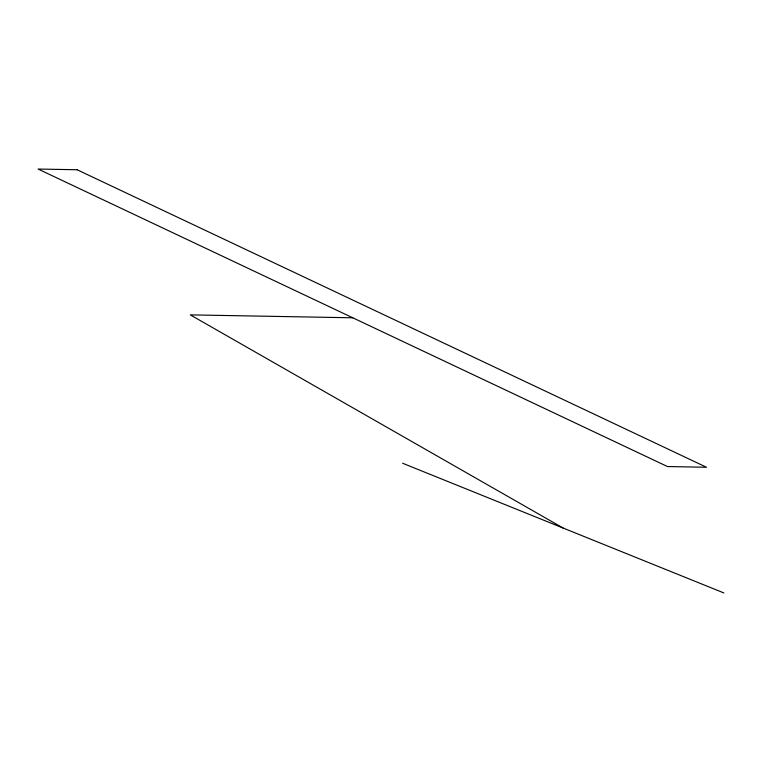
<?xml version="1.0" encoding="UTF-8"?>
<svg xmlns="http://www.w3.org/2000/svg" width="762" height="762" viewBox="0 0 762 762"><rect width="100%" height="100%" fill="white"/><g stroke="black" fill="none" stroke-linecap="round" stroke-linejoin="round"><path stroke-width="1.14" d="M352.787 317.802L190.29 314.868L563.261 528.104M402.622 463.248L723.9 592.95M77.095 169.745L38.1 169.05L667.483 466.554L706.479 467.258L77.095 169.745"/></g></svg>
